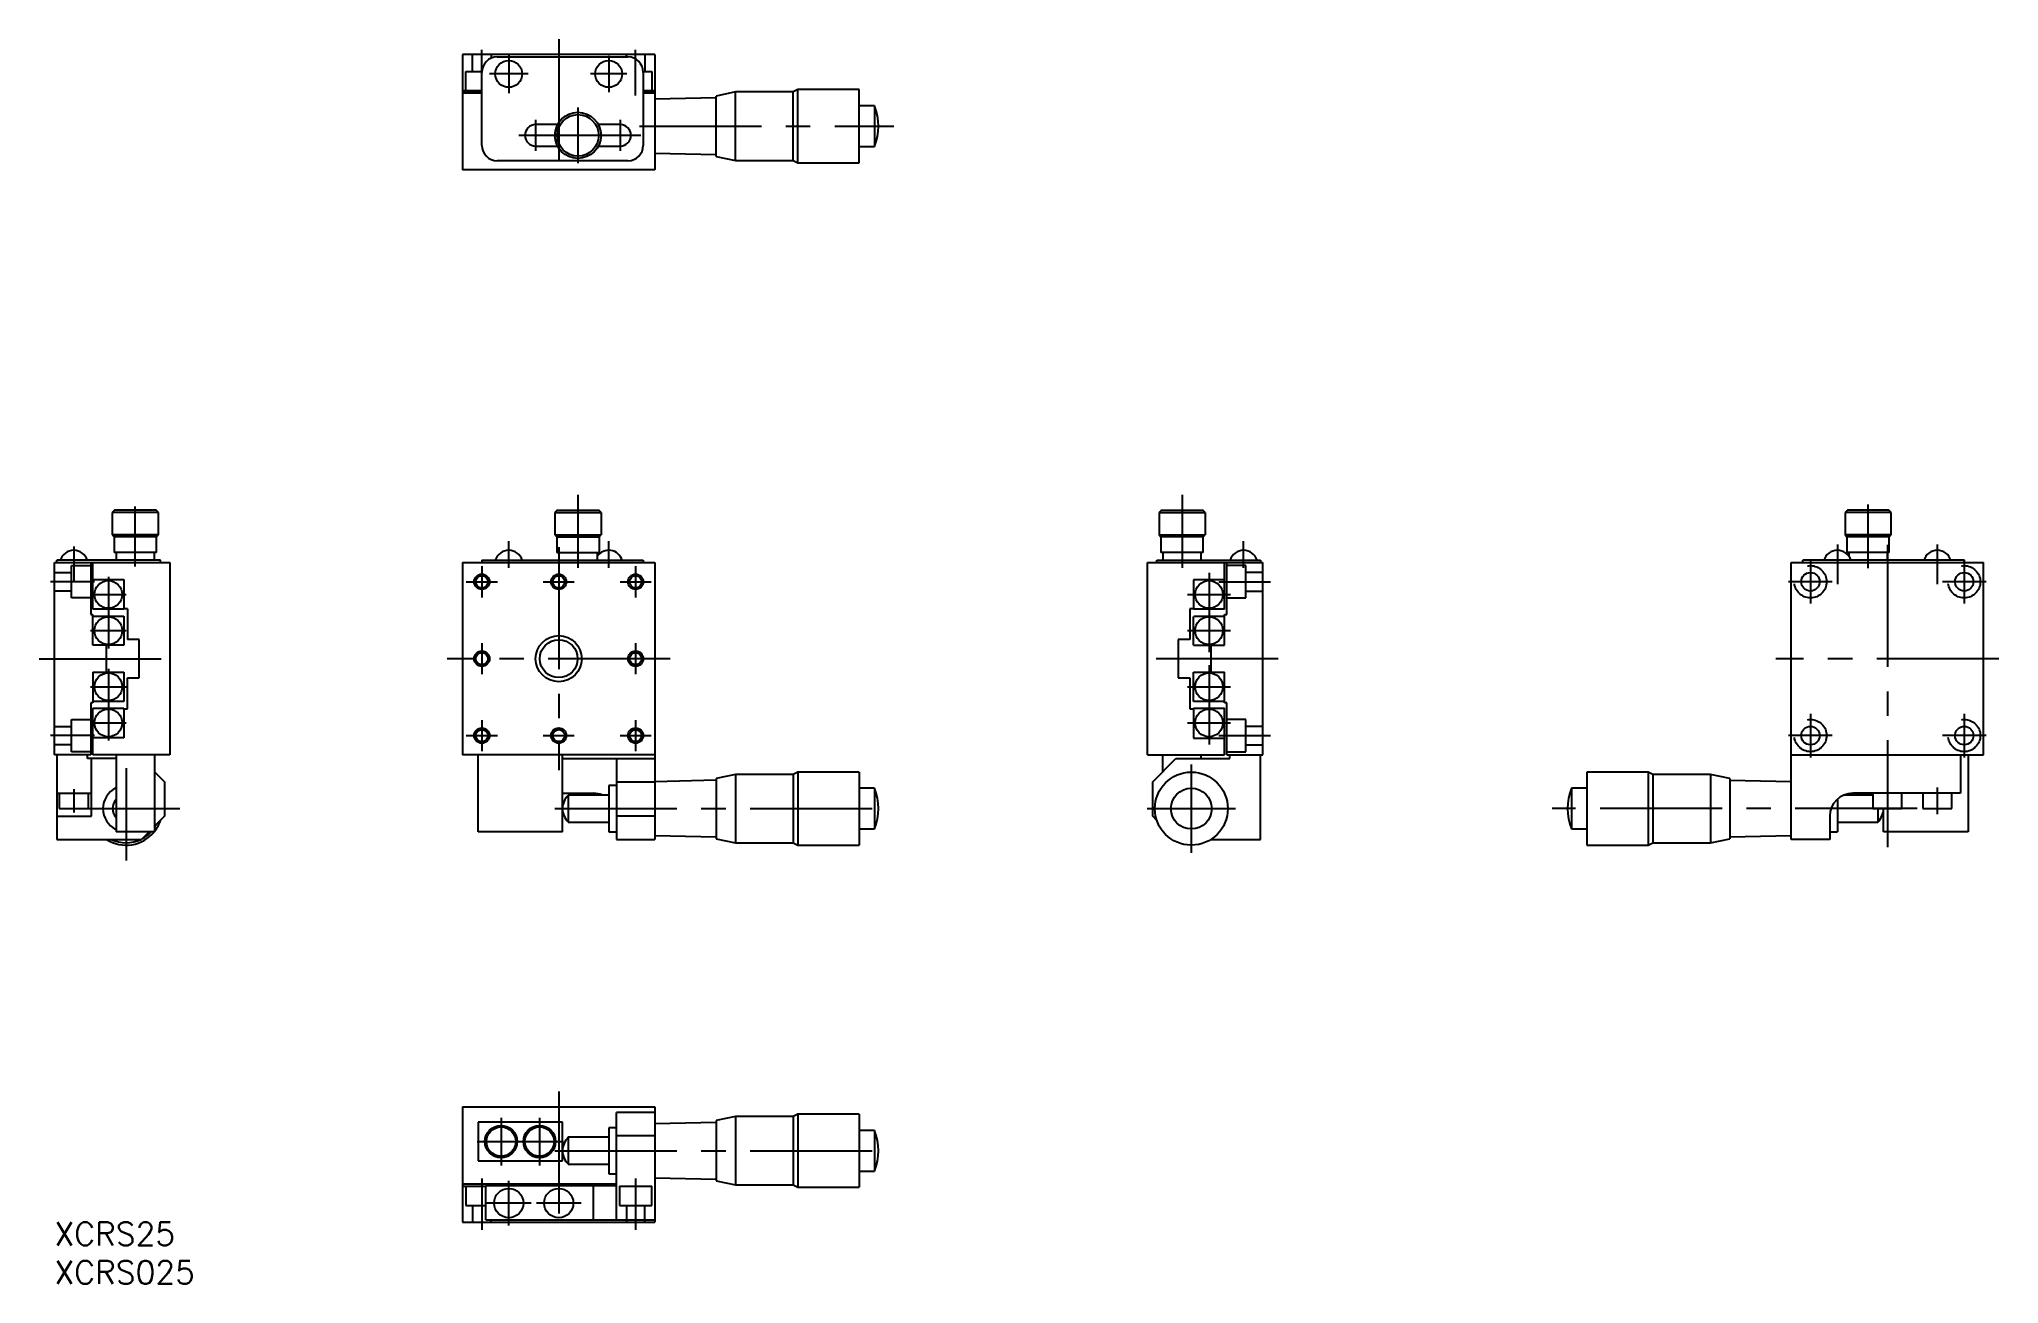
# Model space of a CAD drawing. Extents: x -2 to 253, y -8 to 154.
import ezdxf

# ---------------------------------------------------------------- set-up
doc = ezdxf.new("R2010")
doc.units = 0
doc.header["$LTSCALE"] = 0.5
doc.linetypes.add('CENTER', pattern=[50.8, 31.75, -6.35, 6.35, -6.35])
doc.linetypes.add('DASHED', pattern=[19.05, 12.7, -6.35])
for name, color, linetype in [('MSM_CENTER', 1, 'CENTER'), ('MSM_CONTINUOUS', 7, 'CONTINUOUS'), ('MSM_DASHED', 4, 'DASHED'), ('MSM_NARROW', 5, 'CONTINUOUS'), ('MSM_PART_NUMBER', 7, 'CONTINUOUS')]:
    doc.layers.add(name, color=color, linetype=linetype)
doc.styles.get("Standard").update_dxf_attribs({"font": 'txt.shx', "height": 3, "bigfont": 'bigfont.shx'})

# ---------------------------------------------------------------- blocks, each defined once
blk = doc.blocks.new('*U4')
at = {"layer": 'MSM_PART_NUMBER'}
blk.add_text('XCRS25', height=3, dxfattribs=at).set_placement((0, -3))
blk = doc.blocks.new('*U5')
at = {"layer": 'MSM_PART_NUMBER'}
blk.add_text('XCRS025', height=3, dxfattribs=at).set_placement((0, -8))

msp = doc.modelspace()

# ---------------------------------------------------------------- linework, layer by layer
at = {"layer": 'MSM_CENTER'}
for p, q in [((65.59, 153.87), (65.59, 134.86)), ((55.59, 146.55), (55.59, 152.47)), ((59.09, 151.87), (59.09, 146.85)), ((72.09, 151.72), (72.09, 147)), ((75.59, 146.55), (75.59, 152.47)), ((61.61, 149.36), (56.58, 149.36)), ((74.46, 149.36), (69.73, 149.36)), ((62.59, 143.37), (62.59, 139.35)), ((68.09, 144.97), (68.09, 137.75)), ((73.59, 143.37), (73.59, 139.35)), ((76.26, 141.36), (59.93, 141.36)), ((76.09, 142.56), (109.19, 142.56)), ((68.09, 94.6), (68.09, 85.1)), ((146.69, 94.6), (146.69, 85.1)), ((10.5, 85.29), (10.5, 93.11)), ((235.94, 85.06), (235.94, 93.34)), ((2.5, 87.91), (2.5, 83.23)), ((59.09, 85.1), (59.09, 88.6)), ((65.59, 87.8), (65.59, 58.8)), ((72.09, 85.1), (72.09, 88.6)), ((154.69, 85.1), (154.69, 88.6)), ((231.94, 88.14), (231.94, 83)), ((238.44, 88.1), (238.44, 48.8)), ((244.94, 88.14), (244.94, 83)), ((55.59, 85.32), (55.59, 81.27)), ((75.59, 85.32), (75.59, 81.27)), ((150.19, 84.45), (150.19, 74.15)), ((228.44, 86.14), (228.44, 80.46)), ((248.44, 86.14), (248.44, 80.46)), ((5.21, 83.3), (-0.51, 83.3)), ((4.69, 81.65), (9.31, 81.65)), ((7, 83.96), (7, 74.64)), ((53.57, 83.3), (57.62, 83.3)), ((63.57, 83.3), (67.62, 83.3)), ((73.57, 83.3), (77.62, 83.3)), ((147.39, 81.65), (152.99, 81.65)), ((151.49, 83.3), (158.19, 83.3)), ((231.28, 83.3), (225.6, 83.3)), ((251.28, 83.3), (245.6, 83.3)), ((4.69, 76.95), (9.31, 76.95)), ((147.39, 76.95), (152.99, 76.95)), ((55.59, 75.32), (55.59, 71.27)), ((75.59, 75.32), (75.59, 71.27)), ((-2, 73.3), (17, 73.3)), ((7, 71.96), (7, 62.64)), ((80.09, 73.3), (51.09, 73.3)), ((159.19, 73.3), (140.19, 73.3)), ((150.19, 72.45), (150.19, 62.15)), ((252.94, 73.3), (223.94, 73.3)), ((4.69, 69.65), (9.31, 69.65)), ((147.39, 69.65), (152.99, 69.65)), ((4.69, 64.95), (9.31, 64.95)), ((55.59, 65.32), (55.59, 61.27)), ((75.59, 65.32), (75.59, 61.27)), ((147.39, 64.95), (152.99, 64.95)), ((228.44, 66.14), (228.44, 60.46)), ((248.44, 66.14), (248.44, 60.46)), ((5.21, 63.3), (-0.51, 63.3)), ((53.57, 63.3), (57.62, 63.3)), ((63.57, 63.3), (67.62, 63.3)), ((73.57, 63.3), (77.62, 63.3)), ((151.49, 63.3), (158.19, 63.3)), ((231.28, 63.3), (225.6, 63.3)), ((251.28, 63.3), (245.6, 63.3)), ((9.3, 59.06), (9.3, 47.05)), ((147.89, 59.55), (147.89, 48.05)), ((2.5, 56.31), (2.5, 53.29)), ((244.94, 56.54), (244.94, 53.06)), ((4.4, 53.8), (16.3, 53.8)), ((65.09, 53.8), (109.19, 53.8)), ((142.14, 53.8), (153.64, 53.8)), ((242.34, 53.8), (194.84, 53.8)), ((65.59, 17), (65.59, -2)), ((58.09, 13.6), (58.09, 7.4)), ((63.09, 13.6), (63.09, 7.4)), ((54.99, 10.5), (66.19, 10.5)), ((65.09, 9.3), (109.19, 9.3)), ((55.59, 5.7), (55.59, -1)), ((59.09, -0.4), (59.09, 5.4)), ((75.59, 5.7), (75.59, -1)), ((61.99, 2.5), (56.19, 2.5)), ((68.49, 2.5), (62.69, 2.5))]:
    msp.add_line(p, q, dxfattribs=at)
at = {"layer": 'MSM_CONTINUOUS'}
for p, q in [((53.09, 151.86), (53.09, 136.86)), ((78.09, 151.86), (53.09, 151.86)), ((57.59, 151.56), (74.59, 151.56)), ((78.09, 151.86), (78.09, 136.86)), ((55.59, 140.06), (55.59, 149.56)), ((76.59, 149.56), (76.59, 140.06)), ((55.59, 147.16), (53.09, 147.16)), ((53.09, 147.16), (55.59, 147.16)), ((55.59, 146.86), (53.09, 146.86)), ((78.09, 147.16), (76.59, 147.16)), ((76.59, 147.16), (78.09, 147.16)), ((78.09, 146.86), (76.59, 146.86)), ((86.09, 146.23), (78.09, 146.06)), ((88.59, 147.01), (86.09, 146.48)), ((86.09, 138.63), (86.09, 146.48)), ((96.09, 147.01), (88.59, 147.01)), ((88.59, 138.11), (88.59, 147.01)), ((96.69, 147.31), (96.09, 147.01)), ((96.09, 138.11), (96.09, 147.01)), ((104.69, 147.31), (96.69, 147.31)), ((96.69, 137.81), (96.69, 147.31)), ((104.69, 137.81), (104.69, 147.31)), ((106.69, 145.21), (104.69, 145.21)), ((106.69, 145.21), (106.69, 139.91)), ((65.44, 142.76), (62.59, 142.76)), ((73.59, 142.76), (70.75, 142.76)), ((74.59, 138.06), (57.59, 138.06)), ((62.59, 139.96), (65.44, 139.96)), ((70.75, 139.96), (73.59, 139.96)), ((78.09, 139.06), (86.09, 138.88)), ((86.09, 138.63), (88.59, 138.11)), ((88.59, 138.11), (96.09, 138.11)), ((96.09, 138.11), (96.69, 137.81)), ((96.69, 137.81), (104.69, 137.81)), ((104.69, 139.91), (106.69, 139.91)), ((78.09, 136.86), (53.09, 136.86)), ((7.8, 92.6), (7.5, 92.3)), ((7.5, 92.3), (7.5, 89.4)), ((13.5, 92.3), (7.5, 92.3)), ((13.2, 92.6), (7.8, 92.6)), ((13.5, 92.3), (13.2, 92.6)), ((13.5, 89.4), (13.5, 92.3)), ((65.39, 92.6), (65.09, 92.3)), ((65.09, 92.3), (65.09, 89.4)), ((65.09, 92.3), (71.09, 92.3)), ((65.39, 92.6), (70.79, 92.6)), ((71.09, 92.3), (70.79, 92.6)), ((71.09, 92.3), (71.09, 89.4)), ((143.99, 92.6), (143.69, 92.3)), ((143.69, 92.3), (143.69, 89.4)), ((143.69, 92.3), (149.69, 92.3)), ((143.99, 92.6), (149.39, 92.6)), ((149.69, 92.3), (149.39, 92.6)), ((149.69, 92.3), (149.69, 89.4)), ((233.24, 92.6), (232.94, 92.3)), ((232.94, 92.3), (232.94, 89.4)), ((238.94, 92.3), (232.94, 92.3)), ((238.64, 92.6), (233.24, 92.6)), ((238.94, 92.3), (238.64, 92.6)), ((238.94, 89.4), (238.94, 92.3)), ((7.5, 89.4), (7.75, 89.15)), ((13.5, 89.4), (7.5, 89.4)), ((13.25, 89.15), (13.5, 89.4)), ((65.09, 89.4), (71.09, 89.4)), ((65.09, 89.4), (65.34, 89.15)), ((70.84, 89.15), (71.09, 89.4)), ((143.69, 89.4), (143.94, 89.15)), ((143.69, 89.4), (149.69, 89.4)), ((149.44, 89.15), (149.69, 89.4)), ((232.94, 89.4), (233.19, 89.15)), ((238.94, 89.4), (232.94, 89.4)), ((238.69, 89.15), (238.94, 89.4)), ((7.75, 89.15), (7.75, 87.1)), ((13.25, 89.15), (7.75, 89.15)), ((13.25, 87.1), (7.75, 87.1)), ((8, 87.1), (8, 86.1)), ((13, 86.1), (13, 87.1)), ((13.25, 87.1), (13.25, 89.15)), ((65.34, 89.15), (65.34, 87.1)), ((65.34, 89.15), (70.84, 89.15)), ((65.34, 87.1), (70.84, 87.1)), ((65.59, 87.1), (65.59, 86.1)), ((70.59, 87.1), (70.59, 86.1)), ((70.84, 89.15), (70.84, 87.1)), ((143.94, 89.15), (143.94, 87.1)), ((149.44, 89.15), (143.94, 89.15)), ((149.44, 87.1), (143.94, 87.1)), ((144.19, 87.1), (144.19, 86.1)), ((149.19, 86.1), (149.19, 87.1)), ((149.44, 87.1), (149.44, 89.15)), ((233.19, 89.15), (233.19, 87.1)), ((238.69, 89.15), (233.19, 89.15)), ((238.69, 87.1), (233.19, 87.1)), ((233.44, 87.1), (233.44, 86.62)), ((238.44, 86.1), (238.44, 87.1)), ((238.69, 87.1), (238.69, 89.15)), ((0, 60.8), (0, 85.8)), ((0, 85.8), (15, 85.8)), ((13.8, 86.1), (0.3, 86.1)), ((0.3, 85.8), (0.3, 86.1)), ((4.7, 85.8), (4.7, 79.05)), ((5, 79.75), (5, 85.8)), ((13.8, 85.8), (13.8, 86.1)), ((15, 85.8), (15, 60.8)), ((53.09, 85.8), (53.09, 60.8)), ((53.09, 85.8), (78.09, 85.8)), ((55.59, 86.1), (76.59, 86.1)), ((55.59, 86.1), (55.59, 85.8)), ((76.59, 86.1), (76.59, 85.8)), ((78.09, 85.8), (78.09, 49.8)), ((142.19, 60.8), (142.19, 85.8)), ((142.19, 85.8), (157.19, 85.8)), ((143.39, 85.8), (143.39, 86.1)), ((143.39, 86.1), (156.89, 86.1)), ((152.19, 79.75), (152.19, 85.8)), ((152.49, 79.05), (152.49, 85.8)), ((156.89, 86.1), (156.89, 85.8)), ((157.19, 60.8), (157.19, 85.8)), ((225.94, 60.8), (225.94, 85.8)), ((225.94, 85.8), (250.94, 85.8)), ((225.94, 49.8), (225.94, 85.8)), ((227.44, 85.8), (227.44, 86.1)), ((248.44, 86.1), (227.44, 86.1)), ((248.44, 85.8), (248.44, 86.1)), ((250.94, 60.8), (250.94, 85.8)), ((250.94, 60.8), (250.94, 85.8)), ((5, 83.6), (9, 83.6)), ((9, 83.6), (9, 79.75)), ((152.19, 83.55), (148.19, 83.55)), ((148.19, 83.55), (148.19, 79.75)), ((4.7, 79.05), (5, 79.05)), ((9, 79.75), (5, 79.75)), ((5, 75.05), (5, 79.05)), ((9.5, 79.8), (9, 79.8)), ((9.5, 79.8), (9.5, 75.8)), ((148.19, 79.8), (147.69, 79.8)), ((147.69, 79.8), (147.69, 75.8)), ((152.19, 79.75), (148.19, 79.75)), ((152.19, 75.05), (152.19, 79.05)), ((152.19, 79.05), (152.49, 79.05)), ((5, 78.85), (9, 78.85)), ((9, 78.85), (9, 75.05)), ((148.19, 78.65), (148.23, 78.85)), ((148.19, 75.05), (148.19, 78.65)), ((148.23, 78.85), (152.19, 78.85)), ((9, 75.05), (5, 75.05)), ((6.7, 75.05), (6.7, 71.55)), ((11, 75.8), (9.5, 75.8)), ((11, 70.8), (11, 75.8)), ((147.69, 75.8), (146.19, 75.8)), ((146.19, 75.8), (146.19, 70.8)), ((148.19, 75.05), (152.19, 75.05)), ((150.49, 71.55), (150.49, 75.05)), ((5, 71.55), (5, 67.55)), ((5, 71.55), (9, 71.55)), ((9, 71.55), (9, 67.75)), ((148.19, 71.55), (152.19, 71.55)), ((148.19, 67.75), (148.19, 71.55)), ((152.19, 67.55), (152.19, 71.55)), ((9.5, 70.8), (11, 70.8)), ((9.5, 66.8), (9.5, 70.8)), ((146.19, 70.8), (147.69, 70.8)), ((147.69, 70.8), (147.69, 66.8)), ((5, 67.55), (4.7, 67.55)), ((4.7, 67.55), (4.7, 60.8)), ((9, 67.75), (5, 67.75)), ((5, 60.8), (5, 66.85)), ((5, 66.85), (9, 66.85)), ((9, 66.85), (9, 63)), ((9, 66.8), (9.5, 66.8)), ((147.69, 66.8), (148.19, 66.8)), ((152.19, 67.75), (148.19, 67.75)), ((148.19, 66.85), (152.19, 66.85)), ((148.19, 66.85), (148.19, 62.95)), ((152.49, 67.55), (152.19, 67.55)), ((152.19, 60.8), (152.19, 66.85)), ((152.49, 60.8), (152.49, 67.55)), ((9, 63), (5, 63)), ((148.19, 62.95), (152.19, 62.95)), ((4.7, 60.8), (0, 60.8)), ((0.3, 60.8), (0.3, 49.8)), ((4.3, 60.3), (4.3, 60.8)), ((8, 60.3), (4.3, 60.3)), ((4.8, 52.8), (4.8, 60.3)), ((15, 60.8), (5, 60.8)), ((8, 60.8), (8, 50.8)), ((13, 60.8), (13, 50.8)), ((78.09, 60.8), (53.09, 60.8)), ((55.09, 50.8), (55.09, 60.8)), ((66.09, 50.8), (66.09, 60.8)), ((66.09, 60.3), (78.09, 60.3)), ((73.09, 60.3), (73.09, 49.8)), ((142.19, 60.8), (152.19, 60.8)), ((142.89, 57.3), (145.89, 60.3)), ((144.19, 58.6), (144.19, 60.8)), ((145.89, 60.3), (152.89, 60.3)), ((149.19, 60.3), (149.19, 60.8)), ((152.49, 60.8), (157.19, 60.8)), ((152.89, 60.3), (152.89, 60.8)), ((156.89, 49.8), (156.89, 60.8)), ((225.94, 60.8), (250.94, 60.8)), ((225.94, 60.8), (250.94, 60.8)), ((247.94, 60.8), (247.94, 55.8)), ((248.94, 60.8), (248.94, 50.8)), ((13, 58.6), (14.3, 57.3)), ((14.3, 57.3), (14.3, 52.8)), ((73.09, 56.8), (72.09, 56.8)), ((72.09, 56.8), (72.09, 50.8)), ((73.09, 57.3), (78.09, 57.3)), ((86.09, 57.48), (78.09, 57.3)), ((88.59, 58.25), (86.09, 57.73)), ((86.09, 57.73), (86.09, 49.87)), ((96.09, 58.25), (88.59, 58.25)), ((88.59, 58.25), (88.59, 49.35)), ((96.69, 58.55), (96.09, 58.25)), ((96.09, 58.25), (96.09, 49.35)), ((104.69, 58.55), (96.69, 58.55)), ((96.69, 58.55), (96.69, 49.05)), ((104.69, 58.55), (104.69, 49.05)), ((106.69, 56.45), (104.69, 56.45)), ((106.69, 56.45), (106.69, 51.15)), ((142.89, 52.8), (142.89, 57.3)), ((199.34, 56.45), (197.34, 56.45)), ((197.34, 56.45), (197.34, 51.15)), ((207.34, 58.55), (199.34, 58.55)), ((199.34, 58.55), (199.34, 49.05)), ((207.94, 58.25), (207.34, 58.55)), ((207.34, 58.55), (207.34, 49.05)), ((215.44, 58.25), (207.94, 58.25)), ((207.94, 58.25), (207.94, 49.35)), ((217.94, 57.72), (215.44, 58.25)), ((215.44, 58.25), (215.44, 49.35)), ((217.94, 57.72), (217.94, 49.87)), ((225.94, 57.3), (217.94, 57.47)), ((0.3, 55.8), (4.8, 55.8)), ((0.6, 55.8), (0.6, 53.8)), ((0.6, 53.8), (4.4, 53.8)), ((4.4, 53.8), (4.4, 55.8)), ((66.09, 55.8), (70.09, 55.8)), ((72.09, 55.55), (66.84, 55.55)), ((66.84, 55.55), (66.84, 52.05)), ((231.94, 55.04), (231.94, 50.8)), ((236.54, 55.55), (232.74, 55.55)), ((247.94, 55.8), (233.94, 55.8)), ((236.54, 55.8), (236.54, 53.8)), ((236.54, 53.8), (240.34, 53.8)), ((237.19, 53.8), (237.19, 52.05)), ((237.94, 50.8), (237.94, 53.8)), ((240.34, 53.8), (240.34, 55.8)), ((243.04, 55.8), (243.04, 53.8)), ((243.04, 53.8), (246.84, 53.8)), ((246.84, 53.8), (246.84, 55.8)), ((0.3, 52.8), (4.8, 52.8)), ((14.3, 52.8), (13, 51.5)), ((66.84, 52.05), (72.09, 52.05)), ((78.09, 52.8), (73.09, 52.8)), ((104.69, 51.15), (106.69, 51.15)), ((143.38, 52.31), (142.89, 52.8)), ((197.34, 51.15), (199.34, 51.15)), ((230.94, 52.8), (230.94, 49.8)), ((231.94, 52.05), (237.19, 52.05)), ((0.3, 49.8), (11.3, 49.8)), ((13, 50.8), (8, 50.8)), ((12.3, 50.8), (11.3, 49.8)), ((66.09, 50.8), (55.09, 50.8)), ((72.09, 50.8), (73.09, 50.8)), ((73.09, 49.8), (78.09, 49.8)), ((78.09, 50.3), (86.09, 50.12)), ((86.09, 49.87), (88.59, 49.35)), ((88.59, 49.35), (96.09, 49.35)), ((96.09, 49.35), (96.69, 49.05)), ((96.69, 49.05), (104.69, 49.05)), ((150.46, 49.8), (156.89, 49.8)), ((199.34, 49.05), (207.34, 49.05)), ((207.34, 49.05), (207.94, 49.35)), ((207.94, 49.35), (215.44, 49.35)), ((215.44, 49.35), (217.94, 49.87)), ((217.94, 50.12), (225.94, 50.3)), ((230.94, 49.8), (225.94, 49.8)), ((230.94, 50.8), (231.94, 50.8)), ((248.94, 50.8), (237.94, 50.8)), ((53.09, 15), (53.09, 0)), ((53.09, 15), (78.09, 15)), ((66.09, 13), (55.09, 13)), ((55.09, 13), (55.09, 8)), ((66.09, 8), (66.09, 13)), ((73.09, 0.3), (73.09, 14.3)), ((78.09, 14.3), (73.09, 14.3)), ((78.09, 15), (78.09, 0)), ((86.09, 12.98), (78.09, 12.8)), ((88.59, 13.75), (86.09, 13.23)), ((86.09, 13.23), (86.09, 5.37)), ((96.09, 13.75), (88.59, 13.75)), ((88.59, 13.75), (88.59, 4.85)), ((96.69, 14.05), (96.09, 13.75)), ((96.09, 13.75), (96.09, 4.85)), ((104.69, 14.05), (96.69, 14.05)), ((96.69, 14.05), (96.69, 4.55)), ((104.69, 14.05), (104.69, 4.55)), ((72.09, 11.05), (66.84, 11.05)), ((66.84, 11.05), (66.84, 7.55)), ((73.09, 12.3), (72.09, 12.3)), ((72.09, 12.3), (72.09, 6.3)), ((73.09, 11.3), (78.09, 11.3)), ((106.69, 11.95), (104.69, 11.95)), ((106.69, 11.95), (106.69, 6.65)), ((55.09, 8), (66.09, 8)), ((66.84, 7.55), (72.09, 7.55)), ((72.09, 6.3), (73.09, 6.3)), ((78.09, 5.8), (86.09, 5.62)), ((86.09, 5.37), (88.59, 4.85)), ((104.69, 6.65), (106.69, 6.65)), ((53.09, 5), (73.09, 5)), ((53.09, 4.7), (56.09, 4.7)), ((56.09, 0.3), (56.09, 4.8)), ((56.09, 4.8), (73.09, 4.8)), ((70.09, 4.8), (70.09, 0.3)), ((88.59, 4.85), (96.09, 4.85)), ((96.09, 4.85), (96.69, 4.55)), ((96.69, 4.55), (104.69, 4.55)), ((53.09, 0), (78.09, 0)), ((56.09, 0.3), (78.09, 0.3))]:
    msp.add_line(p, q, dxfattribs=at)
for centre, radius in [((59.09, 149.36), 1.75), ((72.09, 149.36), 1.75), ((68.09, 141.36), 3), ((68.09, 141.36), 2.7), ((228.44, 83.3), 1.2), ((248.44, 83.3), 1.2), ((7, 81.65), 1.8), ((55.59, 83.3), 0.783), ((65.59, 83.3), 0.783), ((75.59, 83.3), 0.783), ((150.19, 81.65), 1.8), ((7, 76.95), 1.8), ((150.19, 76.95), 1.8), ((55.59, 73.3), 0.783), ((65.59, 73.3), 2.46), ((75.59, 73.3), 0.783), ((7, 69.65), 1.8), ((150.19, 69.65), 1.8), ((7, 64.95), 1.8), ((150.19, 64.95), 1.8), ((55.59, 63.3), 0.783), ((65.59, 63.3), 0.783), ((75.59, 63.3), 0.783), ((228.44, 63.3), 1.2), ((248.44, 63.3), 1.2), ((147.89, 53.8), 4.75), ((147.89, 53.8), 2.65), ((58.09, 10.5), 2.1), ((58.09, 10.5), 1.9), ((63.09, 10.5), 2.1), ((63.09, 10.5), 1.9), ((59.09, 2.5), 1.9), ((65.59, 2.5), 1.9)]:
    msp.add_circle(centre, radius, dxfattribs=at)
for centre, radius, start, end in [((57.59, 149.56), 2, 90, 180), ((74.59, 149.56), 2, 0, 90), ((99.92, 142.56), 7.27, 338.6302, 21.3698), ((62.59, 141.36), 1.4, 90, 270), ((73.59, 141.36), 1.4, 270, 90), ((57.59, 140.06), 2, 180, 270), ((74.59, 140.06), 2, 270, 0), ((2.5, 85.57), 1.83, 16.7859, 163.2141), ((59.09, 85.57), 1.83, 16.7859, 163.2141), ((72.09, 85.57), 1.83, 16.7859, 145.149), ((154.69, 85.57), 1.83, 16.7859, 163.2141), ((231.94, 85.57), 1.83, 16.7859, 163.2141), ((244.94, 85.57), 1.83, 16.7859, 163.2141), ((9.3, 53.8), 3, 115.6793, 244.3207), ((99.92, 53.8), 7.27, 338.6302, 21.3698), ((204.11, 53.8), 7.27, 158.6302, 201.3698), ((9.3, 53.8), 1.75, 137.9754, 222.0246), ((68.51, 53.8), 2.42, 133.6028, 226.3972), ((70.09, 52.8), 3, 66.4435, 90), ((233.94, 52.8), 3, 90, 180), ((235.52, 53.8), 2.42, 313.6028, 0), ((9.3, 53.8), 4.75, 321.1643, 341.7234), ((9.3, 53.8), 4.45, 326.2491, 332.5598), ((9.3, 53.8), 4.75, 237.3631, 320.8333), ((9.3, 53.8), 4.45, 244.0108, 295.9892), ((9.3, 53.8), 4.45, 297.4402, 317.6113), ((68.51, 9.3), 2.42, 133.6028, 226.3972), ((99.92, 9.3), 7.27, 338.6302, 21.3698)]:
    msp.add_arc(centre, radius, start, end, dxfattribs=at)
at = {"layer": 'MSM_DASHED'}
for p, q in [((54.39, 149.66), (54.39, 151.86)), ((56.79, 151.86), (56.79, 151.39)), ((74.39, 151.56), (74.39, 151.86)), ((76.79, 151.86), (76.79, 149.66)), ((53.49, 149.66), (55.6, 149.66)), ((53.49, 147.16), (53.49, 149.66)), ((76.59, 149.66), (77.69, 149.66)), ((77.69, 149.66), (77.69, 147.16)), ((0, 84.5), (2.2, 84.5)), ((2.2, 81.2), (2.2, 85.4)), ((2.2, 85.4), (4.7, 85.4)), ((154.99, 85.4), (152.49, 85.4)), ((154.99, 81.2), (154.99, 85.4)), ((157.19, 84.5), (154.99, 84.5)), ((2.2, 82.1), (0, 82.1)), ((154.99, 82.1), (157.19, 82.1)), ((4.7, 81.2), (2.2, 81.2)), ((152.49, 81.2), (154.99, 81.2)), ((0, 64.5), (2.2, 64.5)), ((2.2, 61.2), (2.2, 65.4)), ((2.2, 65.4), (4.7, 65.4)), ((154.99, 65.4), (152.49, 65.4)), ((154.99, 61.2), (154.99, 65.4)), ((157.19, 64.5), (154.99, 64.5)), ((2.2, 62.1), (0, 62.1)), ((4.7, 61.2), (2.2, 61.2)), ((152.49, 61.2), (154.99, 61.2)), ((154.99, 62.1), (157.19, 62.1)), ((53.49, 4.7), (53.49, 2.2)), ((73.49, 4.7), (73.49, 2.2)), ((73.49, 4.7), (77.69, 4.7)), ((77.69, 2.2), (77.69, 4.7)), ((53.49, 2.2), (56.09, 2.2)), ((54.39, 2.2), (54.39, 0)), ((56.79, 0), (56.79, 0.3)), ((73.49, 2.2), (77.69, 2.2)), ((74.39, 2.2), (74.39, 0)), ((76.79, 0), (76.79, 2.2))]:
    msp.add_line(p, q, dxfattribs=at)
for centre in [(228.44, 83.3), (248.44, 83.3), (228.44, 63.3), (248.44, 63.3)]:
    msp.add_circle(centre, 2.1, dxfattribs=at)
at = {"layer": 'MSM_NARROW'}
for centre, radius in [((55.59, 83.3), 1), ((65.59, 83.3), 1), ((75.59, 83.3), 1), ((55.59, 73.3), 1), ((65.59, 73.3), 3), ((75.59, 73.3), 1), ((55.59, 63.3), 1), ((65.59, 63.3), 1), ((75.59, 63.3), 1)]:
    msp.add_circle(centre, radius, dxfattribs=at)

# ---------------------------------------------------------------- block references
at = {"layer": 'MSM_CONTINUOUS'}
for name in ['*U4', '*U5']:
    msp.add_blockref(name, (0, 0), dxfattribs=at)

doc.saveas('drawing.dxf')
